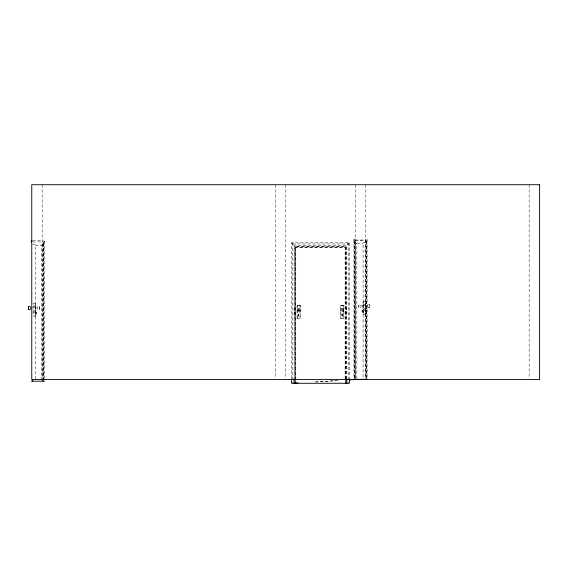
<?xml version="1.0" encoding="UTF-8"?>
<svg xmlns="http://www.w3.org/2000/svg" width="568" height="568" viewBox="0 0 568 568"><rect width="100%" height="100%" fill="white"/><g stroke="black" fill="none" stroke-linecap="round" stroke-linejoin="round"><path stroke-width="0.43" stroke-dasharray="2.84 2.13" d="M39.519 306.798C38.809 317.427 41.258 301.026 37.232 307.48L37.708 309.688L39.526 309.482M358.855 307.65L358.962 304.846L360.673 304.789L361.141 306.99C359.679 309.553 358.252 306.805 358.855 305.037M369.974 304.981C369.037 313.458 371.579 300.046 367.681 305.591L368.156 307.799L369.981 307.593M297.092 310.256L298.243 308.601M298.945 314.921L298.37 314.423M300.138 310.689L300.195 310.22M340.729 310.256L341.879 308.601M343.832 310.22C344.016 312.109 341.112 312.506 340.786 310.653M43.076 244.148L42.018 245.12A1.015 0.745 0 0 1 41.549 245.17L41.549 380.311M300.138 310.653L298.64 311.924L297.149 310.653M342.007 314.629L342.184 315.233M343.626 311.058L343.775 310.653M298.243 314.544L298.37 316.284M341.879 314.544L342.007 316.284M341.837 314.672L342.376 314.338M342.554 316.284L342.724 314.636M35.493 316.135L35.358 303.383L35.358 316.135M363.094 314.502L363.094 301.53M365.735 301.494L365.735 314.466M298.74 316.369L298.988 314.459M298.207 309.979L298.64 309.709M299.08 310.49L298.207 310.49M299.194 310.561L298.64 310.937L298.094 310.561M342.731 310.703L342.831 310.561A0.731 0.731 0 0 0 342.831 309.879L342.284 309.539L341.73 309.915A0.731 0.731 0 0 0 341.73 310.597L342.831 310.597M341.844 309.979L342.412 309.723M342.149 310.746L342.717 310.49M342.007 314.665L342.611 314.629L342.376 315.233M345.124 378.87L345.124 247.399L349.363 242.827L291.561 242.827L291.561 378.863M297.064 318.449L297.064 305.442L300.224 305.442L300.224 318.449L297.064 318.449L300.018 318.222L300.018 305.662L297.27 305.662L297.27 318.222M340.701 318.449L343.654 318.222L343.86 305.442L340.701 305.442L340.701 318.449L343.86 318.414L343.86 305.442L340.701 305.47L343.86 305.47M299.194 310.597A0.731 0.731 0 0 0 299.194 309.915L298.64 309.539L298.094 309.915A0.731 0.731 0 0 0 298.094 310.597M298.42 314.594L298.676 315.006M342.121 314.502L342.014 315.126M44.063 242.103L44.389 241.755A1.299 0.951 0 0 0 44.432 241.286L43.076 240.733L43.076 380.311M298.548 315.233L298.74 315.233M342.681 311.832L343.058 311.669M43.076 243.466L43.672 243.31A0.944 0.689 0 0 0 43.779 242.784M365.735 241.613L366.332 241.457A0.944 0.689 0 0 0 366.438 240.931A0.973 0.71 0 0 1 366.608 240.321L367.049 239.902A1.299 0.951 0 0 0 367.091 239.426L365.735 238.879L365.735 379.339M298.456 314.338L298.917 314.423M298.243 308.637L299.045 308.637M298.512 309.688L299.08 309.979M298.64 314.388L298.377 315.126M341.879 308.637L343.058 308.807L343.832 310.256M342.284 315.041L342.284 314.494L342.248 315.006M315.204 381.959L336.121 380.588M315.488 382.001L338.457 380.56M355.298 238.879L353.942 239.426A1.299 0.951 0 0 0 353.985 239.902L354.311 240.243A0.916 0.674 0 0 1 354.567 240.924A0.944 0.689 0 0 0 354.702 241.457L355.298 241.613M355.298 240.037L365.735 240.037M32.624 240.37L42.195 240.37M355.248 240.37L365.678 240.37M32.639 241.897L43.076 241.897M355.298 242.295L356.363 243.267A1.015 0.745 0 0 0 356.832 243.317L356.832 379.339M365.735 242.77L363.094 242.77L363.094 379.339M356.832 243.452L363.094 243.452M292.634 243.984L348.291 243.984L347.034 242.827M32.639 244.623L35.287 244.623L35.287 380.311M35.287 245.312L41.549 245.312M291.561 242.827L295.8 247.399L345.124 247.399M343.654 305.662L340.906 305.662L340.906 318.222M361.141 305.627L362.746 305.627L362.746 306.99L361.141 306.99M366.083 305.591L367.681 305.591M366.083 306.954L367.681 306.954M37.232 307.48L35.635 307.48L35.635 308.85L37.232 308.85M295.168 308.154L294.217 308.154L294.217 309.517L295.168 309.517M345.763 308.154L346.707 308.154L346.707 309.517L345.763 309.517M362.881 310.384L362.121 310.384L362.121 312.421L362.881 312.435M365.941 310.348L366.708 310.348L366.708 312.386L365.941 312.4M362.121 310.483L362.121 311.228M366.779 310.447L365.941 310.661M362.121 310.589L362.881 310.589M362.121 310.724L362.881 310.696M366.708 310.689L365.941 310.76L366.708 310.852M362.121 310.888L362.881 310.824M365.941 310.994L366.708 310.994M362.121 311.023L362.881 311.094M365.941 311.058L366.708 311.058M35.493 312.237L36.26 312.237L36.26 314.274L35.493 314.289M36.26 312.4L36.331 313.089M36.26 312.443L35.493 312.549L36.26 312.585M295.168 312.62L294.217 312.62L294.217 314.658L295.168 314.658M345.763 312.62L346.707 312.62L346.707 314.658L345.763 314.658M35.493 312.748L36.26 312.748M35.493 312.883L36.26 312.883M35.493 312.947L36.26 312.947M298.64 314.459L298.64 315.041M342.376 314.303L342.724 314.672M342.681 308.601L343.058 308.772M299.045 308.601L300.195 310.256M340.729 310.22L340.786 310.689M297.092 310.22L297.149 310.689M529.163 184.721L529.163 378.622M367.113 239.589L367.113 379.339M366.466 241.066L366.466 379.339L366.417 240.733M366.097 241.613L366.097 378.451M365.678 184.721L365.678 378.622M355.44 242.295L355.44 379.339M355.248 184.721L355.248 379.509M354.936 241.613L354.936 379.339M354.617 240.733L354.617 379.339M354.567 241.066L354.567 379.339M353.921 239.589L353.921 379.339M349.363 242.827L349.363 378.863M348.291 242.827L348.291 383.279M346.835 378.863L346.835 245.554L294.089 245.554L294.089 378.863M346.203 378.863L346.203 246.235L294.721 246.235L294.721 378.863M345.763 378.849L345.763 246.718L295.168 246.718L295.168 378.849M345.252 378.863L345.252 247.265L295.672 247.265L295.672 378.863M295.8 247.399L295.8 378.87M292.634 242.827L292.634 383.279M285.676 184.721L285.676 378.622M275.246 184.721L275.246 378.622M44.453 241.443L44.453 379.424M43.757 242.586L43.814 380.304M43.438 243.466L43.438 380.311M42.941 244.148L42.941 380.304M42.195 184.721L42.195 379.509M43.814 242.777A0.916 0.674 0 0 1 44.048 242.089M300.224 305.442L297.064 305.442L300.224 305.47M365.345 301.494L363.477 301.494L363.477 314.466L365.345 314.466L365.345 301.494M34.904 303.347L33.029 303.347L33.029 316.326L34.904 316.326L34.904 303.347M364.862 304.207L363.953 304.207L363.953 305.57L364.862 305.57L364.862 304.207M34.421 306.06L33.519 306.06L33.519 307.43L34.421 307.43L34.421 306.06M364.649 308.672L364.166 308.672L364.166 310.71L364.649 310.71L364.649 308.672M34.215 310.533L33.725 310.533L33.725 312.57L34.215 312.57L34.215 310.533"/><path stroke-width="0.85" d="M30.31 309.553C27.52 311.527 27.605 304.739 30.31 306.706M32 240.733L31.283 241.286A1.299 0.951 0 0 0 31.325 241.755L31.517 242.011M295.168 378.849L295.168 383.279L297.781 383.109M295.168 383.279L297.817 383.116M349.064 379.9L355.248 379.509M353.921 379.339L367.113 379.339M31.261 381.192L44.453 381.192M28.4 306.812L28.4 309.446M349.363 378.863L349.363 383.279L291.561 383.279L291.561 378.863M346.835 378.863L346.835 383.279M345.763 378.849L345.763 383.279M294.089 378.863L294.089 383.279M43.076 379.417L43.076 381.192M32.639 379.417L32.639 381.192M30.693 307.444L30.693 308.814M539.6 184.721L31.758 184.721L31.758 379.509L539.6 379.509L539.6 184.721"/></g></svg>
